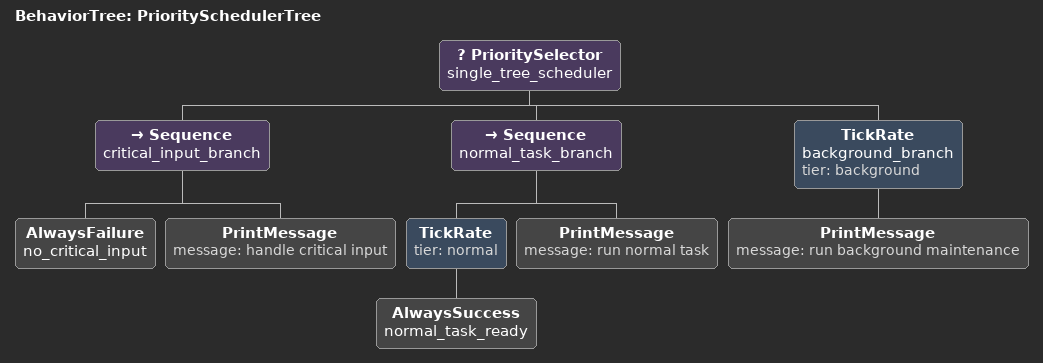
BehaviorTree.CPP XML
<?xml version="1.0"?>
<root main_tree_to_execute="PrioritySchedulerTree">
  <BehaviorTree ID="PrioritySchedulerTree">
    <PrioritySelector name="single_tree_scheduler">
      <Sequence name="critical_input_branch">
        <AlwaysFailure name="no_critical_input"/>
        <PrintMessage message="handle critical input"/>
      </Sequence>
      <Sequence name="normal_task_branch">
        <TickRate tier="normal">
          <AlwaysSuccess name="normal_task_ready"/>
        </TickRate>
        <PrintMessage message="run normal task"/>
      </Sequence>
      <TickRate name="background_branch" tier="background">
        <PrintMessage message="run background maintenance"/>
      </TickRate>
    </PrioritySelector>
  </BehaviorTree>
</root>
